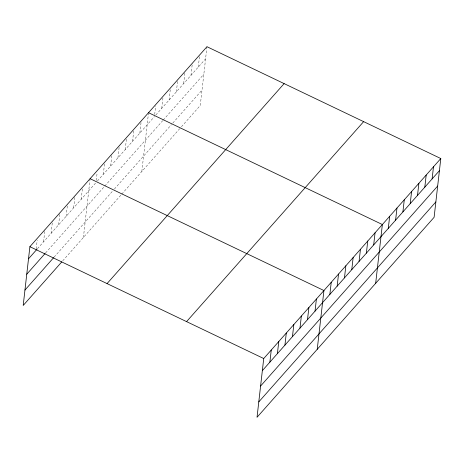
<?xml version="1.0" encoding="UTF-8"?>
<svg xmlns="http://www.w3.org/2000/svg" width="464" height="464" viewBox="0 0 464 464"><rect width="100%" height="100%" fill="white"/><g stroke="black" fill="none" stroke-linecap="round" stroke-linejoin="round"><path stroke-width="0.35" stroke-dasharray="2.32 1.74" d="M36.204 248.884L37.178 240.329M43.564 241.814L44.944 229.692M51.092 233.317L52.473 221.195M58.615 224.814L59.914 213.405M66.143 216.317L67.524 204.195M73.666 207.814L75.046 195.698M81.194 199.317L82.493 187.908M83.404 237.464L90.016 179.411M96.268 180.426L97.162 172.585M103.327 174.319L104.707 162.197M110.629 166.071L111.928 154.663M117.937 157.818L119.318 145.702M125.239 149.57L126.539 138.162M132.542 141.323L133.847 129.914M139.85 133.069L141.23 120.953M141.839 171.471L148.451 113.413M154.698 114.434L155.678 105.879M161.762 108.321L163.061 96.918M169.064 100.073L170.445 87.951M176.366 91.826L177.753 79.704M183.674 83.572L184.974 72.169M190.977 75.325L192.357 63.203M198.285 67.077L199.584 55.668M206.967 46.707L200.268 105.473L180.183 128.163M37.451 248.721L96.025 182.567M97.394 181.018L154.454 116.574M155.829 115.026L205.587 58.829M45.576 252.955L104.313 186.621M104.771 186.105L162.748 120.623M163.2 120.106L203.829 74.223M54.114 257.131L113.007 190.623M114.376 189.074L171.436 124.625M172.811 123.076L202.026 90.08M62.71 260.838L121.295 194.671M121.754 194.155L179.73 128.673"/><path stroke-width="0.7" d="M440.8 158.543L263.732 358.527L257.033 417.293L434.107 217.309L440.8 158.543L206.967 46.707L29.893 246.691L23.2 305.457L61.77 261.899M269.874 362.146L271.254 350.024M277.397 353.649L278.783 341.527M284.925 345.146L286.305 333.03M292.448 336.649L293.834 324.527M299.976 328.147L301.356 316.03M307.499 319.65L308.885 307.528M315.027 311.153L316.407 299.031M317.237 349.299L323.936 290.528L90.097 178.698M329.858 294.402L331.238 282.28M337.16 286.155L338.54 274.033M344.462 277.901L345.848 265.785M351.77 269.654L353.15 257.532M359.072 261.406L360.453 249.284M366.374 253.153L367.761 241.036M373.682 244.905L375.063 232.783M375.672 283.301L382.365 224.535L148.532 112.7M388.293 228.404L389.673 216.288M395.595 220.156L396.975 208.034M402.897 211.909L404.277 199.787M410.205 203.661L411.585 191.539M417.507 195.408L418.888 183.286M424.809 187.16L426.19 175.038M432.117 178.913L433.498 166.791M28.513 258.813L36.981 249.249M26.761 274.207L45.107 253.489M24.952 290.064L53.644 257.659M107.062 283.597L284.13 83.613M186.563 321.622L363.637 121.638M262.346 370.643L439.42 170.659M260.594 386.042L437.668 186.052M258.784 401.899L435.858 201.915M29.893 246.691L263.732 358.527"/></g></svg>
